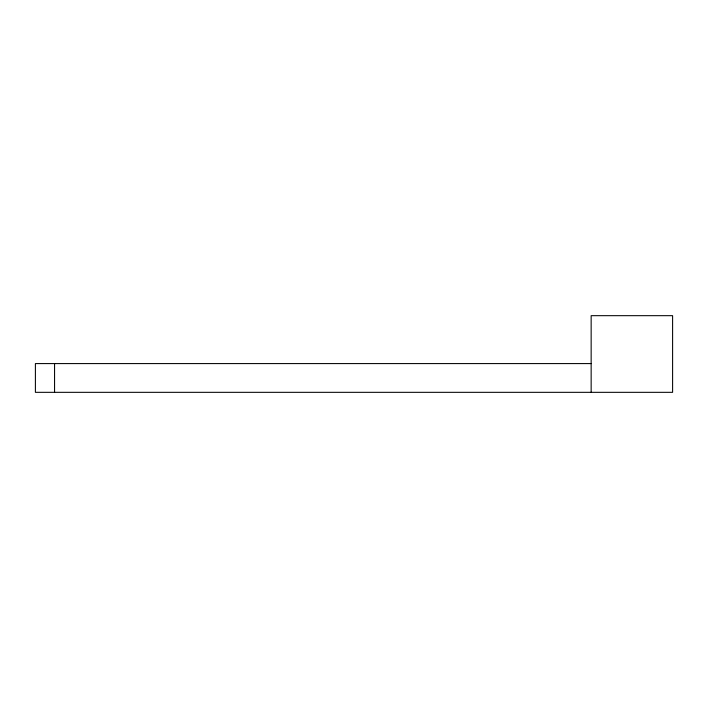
<?xml version="1.0" encoding="UTF-8"?>
<svg xmlns="http://www.w3.org/2000/svg" width="708" height="708" viewBox="0 0 708 708"><rect width="100%" height="100%" fill="white"/><g stroke="black" fill="none" stroke-linecap="round" stroke-linejoin="round"><path stroke-width="1.06" d="M591.153 363.585L35.4 363.585L35.4 392.329L672.6 392.329L672.6 315.671L591.153 315.671L591.153 392.329M54.56 363.585L54.56 392.329"/></g></svg>
